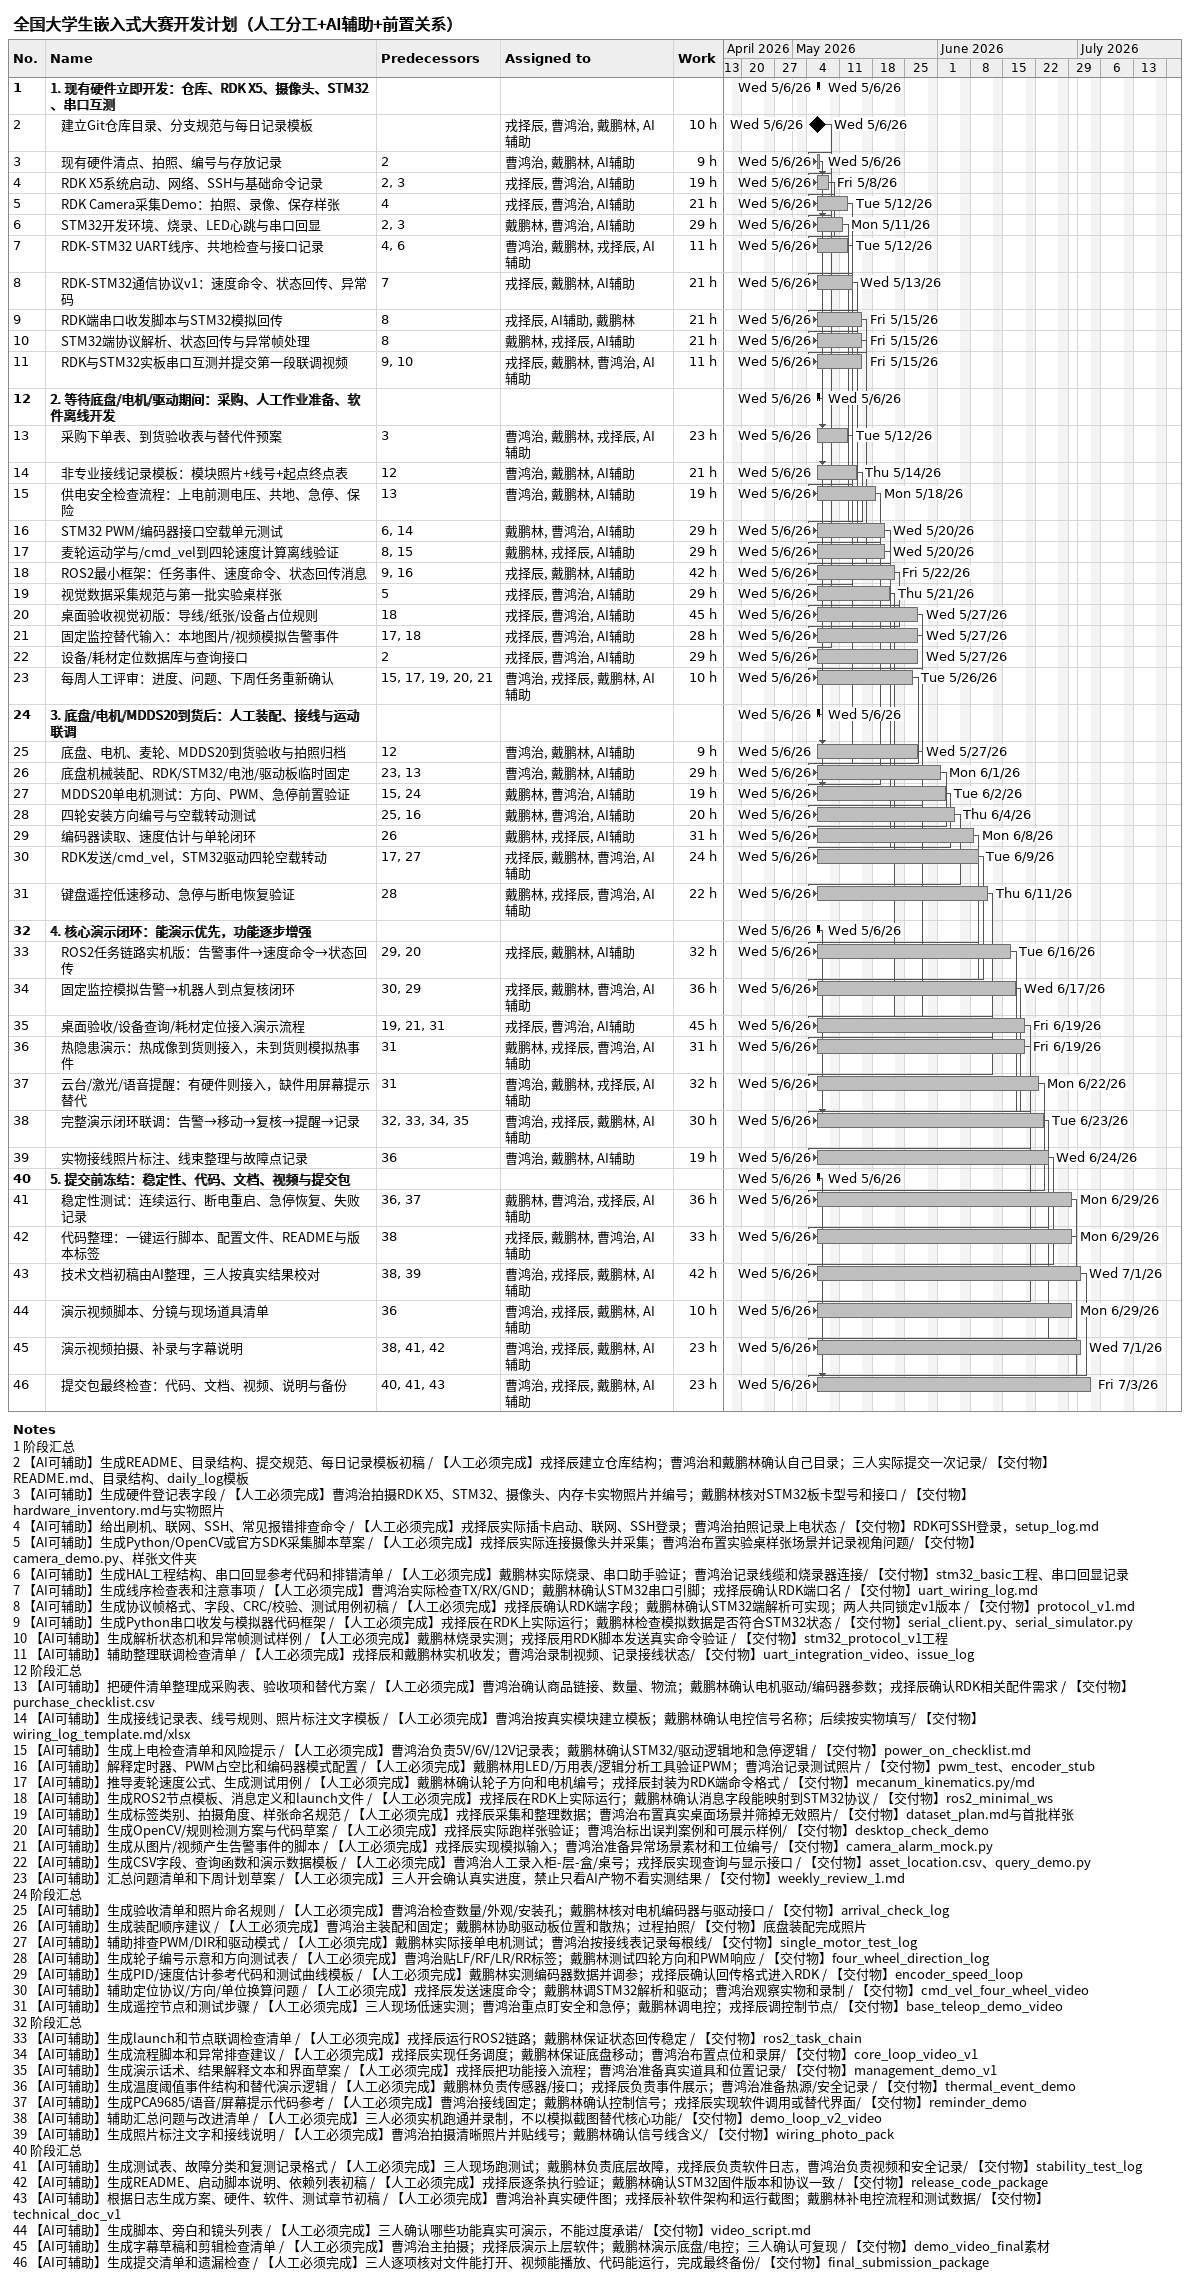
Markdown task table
全国大学生嵌入式大赛开发计划（人工分工+AI辅助+前置关系）

| ID | Level | Task | Start | Finish | Predecessors | Resources | Work (h) |
|---|---|---|---|---|---|---|---|
| 1 | 1 | **1. 现有硬件立即开发：仓库、RDK X5、摄像头、STM32、串口互测** | 2026-05-06 | 2026-05-06 |  |  |  |
| 2 | 2 | 建立Git仓库目录、分支规范与每日记录模板 (milestone) | 2026-05-06 | 2026-05-06 |  | 戎择辰, 曹鸿治, 戴鹏林, AI辅助 | 10 |
| 3 | 2 | 现有硬件清点、拍照、编号与存放记录 | 2026-05-06 | 2026-05-06 | 2 | 曹鸿治, 戴鹏林, AI辅助 | 9 |
| 4 | 2 | RDK X5系统启动、网络、SSH与基础命令记录 | 2026-05-06 | 2026-05-08 | 2, 3 | 戎择辰, 曹鸿治, AI辅助 | 19 |
| 5 | 2 | RDK Camera采集Demo：拍照、录像、保存样张 | 2026-05-06 | 2026-05-12 | 4 | 戎择辰, 曹鸿治, AI辅助 | 21 |
| 6 | 2 | STM32开发环境、烧录、LED心跳与串口回显 | 2026-05-06 | 2026-05-11 | 2, 3 | 戴鹏林, 曹鸿治, AI辅助 | 29 |
| 7 | 2 | RDK-STM32 UART线序、共地检查与接口记录 | 2026-05-06 | 2026-05-12 | 4, 6 | 曹鸿治, 戴鹏林, 戎择辰, AI辅助 | 11 |
| 8 | 2 | RDK-STM32通信协议v1：速度命令、状态回传、异常码 | 2026-05-06 | 2026-05-13 | 7 | 戎择辰, 戴鹏林, AI辅助 | 21 |
| 9 | 2 | RDK端串口收发脚本与STM32模拟回传 | 2026-05-06 | 2026-05-15 | 8 | 戎择辰, AI辅助, 戴鹏林 | 21 |
| 10 | 2 | STM32端协议解析、状态回传与异常帧处理 | 2026-05-06 | 2026-05-15 | 8 | 戴鹏林, 戎择辰, AI辅助 | 21 |
| 11 | 2 | RDK与STM32实板串口互测并提交第一段联调视频 | 2026-05-06 | 2026-05-15 | 9, 10 | 戎择辰, 戴鹏林, 曹鸿治, AI辅助 | 11 |
| 12 | 1 | **2. 等待底盘/电机/驱动期间：采购、人工作业准备、软件离线开发** | 2026-05-06 | 2026-05-06 |  |  |  |
| 13 | 2 | 采购下单表、到货验收表与替代件预案 | 2026-05-06 | 2026-05-12 | 3 | 曹鸿治, 戴鹏林, 戎择辰, AI辅助 | 23 |
| 14 | 2 | 非专业接线记录模板：模块照片+线号+起点终点表 | 2026-05-06 | 2026-05-14 | 12 | 曹鸿治, 戴鹏林, AI辅助 | 21 |
| 15 | 2 | 供电安全检查流程：上电前测电压、共地、急停、保险 | 2026-05-06 | 2026-05-18 | 13 | 曹鸿治, 戴鹏林, AI辅助 | 19 |
| 16 | 2 | STM32 PWM/编码器接口空载单元测试 | 2026-05-06 | 2026-05-20 | 6, 14 | 戴鹏林, 曹鸿治, AI辅助 | 29 |
| 17 | 2 | 麦轮运动学与/cmd_vel到四轮速度计算离线验证 | 2026-05-06 | 2026-05-20 | 8, 15 | 戴鹏林, 戎择辰, AI辅助 | 29 |
| 18 | 2 | ROS2最小框架：任务事件、速度命令、状态回传消息 | 2026-05-06 | 2026-05-22 | 9, 16 | 戎择辰, 戴鹏林, AI辅助 | 42 |
| 19 | 2 | 视觉数据采集规范与第一批实验桌样张 | 2026-05-06 | 2026-05-21 | 5 | 戎择辰, 曹鸿治, AI辅助 | 29 |
| 20 | 2 | 桌面验收视觉初版：导线/纸张/设备占位规则 | 2026-05-06 | 2026-05-27 | 18 | 戎择辰, 曹鸿治, AI辅助 | 45 |
| 21 | 2 | 固定监控替代输入：本地图片/视频模拟告警事件 | 2026-05-06 | 2026-05-27 | 17, 18 | 戎择辰, 曹鸿治, AI辅助 | 28 |
| 22 | 2 | 设备/耗材定位数据库与查询接口 | 2026-05-06 | 2026-05-27 | 2 | 戎择辰, 曹鸿治, AI辅助 | 29 |
| 23 | 2 | 每周人工评审：进度、问题、下周任务重新确认 | 2026-05-06 | 2026-05-26 | 15, 17, 19, 20, 21 | 曹鸿治, 戎择辰, 戴鹏林, AI辅助 | 10 |
| 24 | 1 | **3. 底盘/电机/MDDS20到货后：人工装配、接线与运动联调** | 2026-05-06 | 2026-05-06 |  |  |  |
| 25 | 2 | 底盘、电机、麦轮、MDDS20到货验收与拍照归档 | 2026-05-06 | 2026-05-27 | 12 | 曹鸿治, 戴鹏林, AI辅助 | 9 |
| 26 | 2 | 底盘机械装配、RDK/STM32/电池/驱动板临时固定 | 2026-05-06 | 2026-06-01 | 23, 13 | 曹鸿治, 戴鹏林, AI辅助 | 29 |
| 27 | 2 | MDDS20单电机测试：方向、PWM、急停前置验证 | 2026-05-06 | 2026-06-02 | 15, 24 | 戴鹏林, 曹鸿治, AI辅助 | 19 |
| 28 | 2 | 四轮安装方向编号与空载转动测试 | 2026-05-06 | 2026-06-04 | 25, 16 | 戴鹏林, 曹鸿治, AI辅助 | 20 |
| 29 | 2 | 编码器读取、速度估计与单轮闭环 | 2026-05-06 | 2026-06-08 | 26 | 戴鹏林, 戎择辰, AI辅助 | 31 |
| 30 | 2 | RDK发送/cmd_vel，STM32驱动四轮空载转动 | 2026-05-06 | 2026-06-09 | 17, 27 | 戎择辰, 戴鹏林, 曹鸿治, AI辅助 | 24 |
| 31 | 2 | 键盘遥控低速移动、急停与断电恢复验证 | 2026-05-06 | 2026-06-11 | 28 | 戴鹏林, 戎择辰, 曹鸿治, AI辅助 | 22 |
| 32 | 1 | **4. 核心演示闭环：能演示优先，功能逐步增强** | 2026-05-06 | 2026-05-06 |  |  |  |
| 33 | 2 | ROS2任务链路实机版：告警事件→速度命令→状态回传 | 2026-05-06 | 2026-06-16 | 29, 20 | 戎择辰, 戴鹏林, AI辅助 | 32 |
| 34 | 2 | 固定监控模拟告警→机器人到点复核闭环 | 2026-05-06 | 2026-06-17 | 30, 29 | 戎择辰, 戴鹏林, 曹鸿治, AI辅助 | 36 |
| 35 | 2 | 桌面验收/设备查询/耗材定位接入演示流程 | 2026-05-06 | 2026-06-19 | 19, 21, 31 | 戎择辰, 曹鸿治, AI辅助 | 45 |
| 36 | 2 | 热隐患演示：热成像到货则接入，未到货则模拟热事件 | 2026-05-06 | 2026-06-19 | 31 | 戴鹏林, 戎择辰, 曹鸿治, AI辅助 | 31 |
| 37 | 2 | 云台/激光/语音提醒：有硬件则接入，缺件用屏幕提示替代 | 2026-05-06 | 2026-06-22 | 31 | 曹鸿治, 戴鹏林, 戎择辰, AI辅助 | 32 |
| 38 | 2 | 完整演示闭环联调：告警→移动→复核→提醒→记录 | 2026-05-06 | 2026-06-23 | 32, 33, 34, 35 | 曹鸿治, 戎择辰, 戴鹏林, AI辅助 | 30 |
| 39 | 2 | 实物接线照片标注、线束整理与故障点记录 | 2026-05-06 | 2026-06-24 | 36 | 曹鸿治, 戴鹏林, AI辅助 | 19 |
| 40 | 1 | **5. 提交前冻结：稳定性、代码、文档、视频与提交包** | 2026-05-06 | 2026-05-06 |  |  |  |
| 41 | 2 | 稳定性测试：连续运行、断电重启、急停恢复、失败记录 | 2026-05-06 | 2026-06-29 | 36, 37 | 戴鹏林, 曹鸿治, 戎择辰, AI辅助 | 36 |
| 42 | 2 | 代码整理：一键运行脚本、配置文件、README与版本标签 | 2026-05-06 | 2026-06-29 | 38 | 戎择辰, 戴鹏林, 曹鸿治, AI辅助 | 33 |
| 43 | 2 | 技术文档初稿由AI整理，三人按真实结果校对 | 2026-05-06 | 2026-07-01 | 38, 39 | 曹鸿治, 戎择辰, 戴鹏林, AI辅助 | 42 |
| 44 | 2 | 演示视频脚本、分镜与现场道具清单 | 2026-05-06 | 2026-06-29 | 36 | 曹鸿治, 戎择辰, 戴鹏林, AI辅助 | 10 |
| 45 | 2 | 演示视频拍摄、补录与字幕说明 | 2026-05-06 | 2026-07-01 | 38, 41, 42 | 曹鸿治, 戎择辰, 戴鹏林, AI辅助 | 23 |
| 46 | 2 | 提交包最终检查：代码、文档、视频、说明与备份 | 2026-05-06 | 2026-07-03 | 40, 41, 43 | 曹鸿治, 戎择辰, 戴鹏林, AI辅助 | 23 |

Notes
- 1: 阶段汇总
- 2: 【AI可辅助】生成README、目录结构、提交规范、每日记录模板初稿 / 【人工必须完成】戎择辰建立仓库结构；曹鸿治和戴鹏林确认自己目录；三人实际提交一次记录 / 【交付物】README.md、目录结构、daily_log模板
- 3: 【AI可辅助】生成硬件登记表字段 / 【人工必须完成】曹鸿治拍摄RDK X5、STM32、摄像头、内存卡实物照片并编号；戴鹏林核对STM32板卡型号和接口 / 【交付物】hardware_inventory.md与实物照片
- 4: 【AI可辅助】给出刷机、联网、SSH、常见报错排查命令 / 【人工必须完成】戎择辰实际插卡启动、联网、SSH登录；曹鸿治拍照记录上电状态 / 【交付物】RDK可SSH登录，setup_log.md
- 5: 【AI可辅助】生成Python/OpenCV或官方SDK采集脚本草案 / 【人工必须完成】戎择辰实际连接摄像头并采集；曹鸿治布置实验桌样张场景并记录视角问题 / 【交付物】camera_demo.py、样张文件夹
- 6: 【AI可辅助】生成HAL工程结构、串口回显参考代码和排错清单 / 【人工必须完成】戴鹏林实际烧录、串口助手验证；曹鸿治记录线缆和烧录器连接 / 【交付物】stm32_basic工程、串口回显记录
- 7: 【AI可辅助】生成线序检查表和注意事项 / 【人工必须完成】曹鸿治实际检查TX/RX/GND；戴鹏林确认STM32串口引脚；戎择辰确认RDK端口名 / 【交付物】uart_wiring_log.md
- 8: 【AI可辅助】生成协议帧格式、字段、CRC/校验、测试用例初稿 / 【人工必须完成】戎择辰确认RDK端字段；戴鹏林确认STM32端解析可实现；两人共同锁定v1版本 / 【交付物】protocol_v1.md
- 9: 【AI可辅助】生成Python串口收发与模拟器代码框架 / 【人工必须完成】戎择辰在RDK上实际运行；戴鹏林检查模拟数据是否符合STM32状态 / 【交付物】serial_client.py、serial_simulator.py
- 10: 【AI可辅助】生成解析状态机和异常帧测试样例 / 【人工必须完成】戴鹏林烧录实测；戎择辰用RDK脚本发送真实命令验证 / 【交付物】stm32_protocol_v1工程
- 11: 【AI可辅助】辅助整理联调检查清单 / 【人工必须完成】戎择辰和戴鹏林实机收发；曹鸿治录制视频、记录接线状态 / 【交付物】uart_integration_video、issue_log
- 12: 阶段汇总
- 13: 【AI可辅助】把硬件清单整理成采购表、验收项和替代方案 / 【人工必须完成】曹鸿治确认商品链接、数量、物流；戴鹏林确认电机驱动/编码器参数；戎择辰确认RDK相关配件需求 / 【交付物】purchase_checklist.csv
- 14: 【AI可辅助】生成接线记录表、线号规则、照片标注文字模板 / 【人工必须完成】曹鸿治按真实模块建立模板；戴鹏林确认电控信号名称；后续按实物填写 / 【交付物】wiring_log_template.md/xlsx
- 15: 【AI可辅助】生成上电检查清单和风险提示 / 【人工必须完成】曹鸿治负责5V/6V/12V记录表；戴鹏林确认STM32/驱动逻辑地和急停逻辑 / 【交付物】power_on_checklist.md
- 16: 【AI可辅助】解释定时器、PWM占空比和编码器模式配置 / 【人工必须完成】戴鹏林用LED/万用表/逻辑分析工具验证PWM；曹鸿治记录测试照片 / 【交付物】pwm_test、encoder_stub
- 17: 【AI可辅助】推导麦轮速度公式、生成测试用例 / 【人工必须完成】戴鹏林确认轮子方向和电机编号；戎择辰封装为RDK端命令格式 / 【交付物】mecanum_kinematics.py/md
- 18: 【AI可辅助】生成ROS2节点模板、消息定义和launch文件 / 【人工必须完成】戎择辰在RDK上实际运行；戴鹏林确认消息字段能映射到STM32协议 / 【交付物】ros2_minimal_ws
- 19: 【AI可辅助】生成标签类别、拍摄角度、样张命名规范 / 【人工必须完成】戎择辰采集和整理数据；曹鸿治布置真实桌面场景并筛掉无效照片 / 【交付物】dataset_plan.md与首批样张
- 20: 【AI可辅助】生成OpenCV/规则检测方案与代码草案 / 【人工必须完成】戎择辰实际跑样张验证；曹鸿治标出误判案例和可展示样例 / 【交付物】desktop_check_demo
- 21: 【AI可辅助】生成从图片/视频产生告警事件的脚本 / 【人工必须完成】戎择辰实现模拟输入；曹鸿治准备异常场景素材和工位编号 / 【交付物】camera_alarm_mock.py
- 22: 【AI可辅助】生成CSV字段、查询函数和演示数据模板 / 【人工必须完成】曹鸿治人工录入柜-层-盒/桌号；戎择辰实现查询与显示接口 / 【交付物】asset_location.csv、query_demo.py
- 23: 【AI可辅助】汇总问题清单和下周计划草案 / 【人工必须完成】三人开会确认真实进度，禁止只看AI产物不看实测结果 / 【交付物】weekly_review_1.md
- 24: 阶段汇总
- 25: 【AI可辅助】生成验收清单和照片命名规则 / 【人工必须完成】曹鸿治检查数量/外观/安装孔；戴鹏林核对电机编码器与驱动接口 / 【交付物】arrival_check_log
- 26: 【AI可辅助】生成装配顺序建议 / 【人工必须完成】曹鸿治主装配和固定；戴鹏林协助驱动板位置和散热；过程拍照 / 【交付物】底盘装配完成照片
- 27: 【AI可辅助】辅助排查PWM/DIR和驱动模式 / 【人工必须完成】戴鹏林实际接单电机测试；曹鸿治按接线表记录每根线 / 【交付物】single_motor_test_log
- 28: 【AI可辅助】生成轮子编号示意和方向测试表 / 【人工必须完成】曹鸿治贴LF/RF/LR/RR标签；戴鹏林测试四轮方向和PWM响应 / 【交付物】four_wheel_direction_log
- 29: 【AI可辅助】生成PID/速度估计参考代码和测试曲线模板 / 【人工必须完成】戴鹏林实测编码器数据并调参；戎择辰确认回传格式进入RDK / 【交付物】encoder_speed_loop
- 30: 【AI可辅助】辅助定位协议/方向/单位换算问题 / 【人工必须完成】戎择辰发送速度命令；戴鹏林调STM32解析和驱动；曹鸿治观察实物和录制 / 【交付物】cmd_vel_four_wheel_video
- 31: 【AI可辅助】生成遥控节点和测试步骤 / 【人工必须完成】三人现场低速实测；曹鸿治重点盯安全和急停；戴鹏林调电控；戎择辰调控制节点 / 【交付物】base_teleop_demo_video
- 32: 阶段汇总
- 33: 【AI可辅助】生成launch和节点联调检查清单 / 【人工必须完成】戎择辰运行ROS2链路；戴鹏林保证状态回传稳定 / 【交付物】ros2_task_chain
- 34: 【AI可辅助】生成流程脚本和异常排查建议 / 【人工必须完成】戎择辰实现任务调度；戴鹏林保证底盘移动；曹鸿治布置点位和录屏 / 【交付物】core_loop_video_v1
- 35: 【AI可辅助】生成演示话术、结果解释文本和界面草案 / 【人工必须完成】戎择辰把功能接入流程；曹鸿治准备真实道具和位置记录 / 【交付物】management_demo_v1
- 36: 【AI可辅助】生成温度阈值事件结构和替代演示逻辑 / 【人工必须完成】戴鹏林负责传感器/接口；戎择辰负责事件展示；曹鸿治准备热源/安全记录 / 【交付物】thermal_event_demo
- 37: 【AI可辅助】生成PCA9685/语音/屏幕提示代码参考 / 【人工必须完成】曹鸿治接线固定；戴鹏林确认控制信号；戎择辰实现软件调用或替代界面 / 【交付物】reminder_demo
- 38: 【AI可辅助】辅助汇总问题与改进清单 / 【人工必须完成】三人必须实机跑通并录制，不以模拟截图替代核心功能 / 【交付物】demo_loop_v2_video
- 39: 【AI可辅助】生成照片标注文字和接线说明 / 【人工必须完成】曹鸿治拍摄清晰照片并贴线号；戴鹏林确认信号线含义 / 【交付物】wiring_photo_pack
- 40: 阶段汇总
- 41: 【AI可辅助】生成测试表、故障分类和复测记录格式 / 【人工必须完成】三人现场跑测试；戴鹏林负责底层故障，戎择辰负责软件日志，曹鸿治负责视频和安全记录 / 【交付物】stability_test_log
- 42: 【AI可辅助】生成README、启动脚本说明、依赖列表初稿 / 【人工必须完成】戎择辰逐条执行验证；戴鹏林确认STM32固件版本和协议一致 / 【交付物】release_code_package
- 43: 【AI可辅助】根据日志生成方案、硬件、软件、测试章节初稿 / 【人工必须完成】曹鸿治补真实硬件图；戎择辰补软件架构和运行截图；戴鹏林补电控流程和测试数据 / 【交付物】technical_doc_v1
- 44: 【AI可辅助】生成脚本、旁白和镜头列表 / 【人工必须完成】三人确认哪些功能真实可演示，不能过度承诺 / 【交付物】video_script.md
- 45: 【AI可辅助】生成字幕草稿和剪辑检查清单 / 【人工必须完成】曹鸿治主拍摄；戎择辰演示上层软件；戴鹏林演示底盘/电控；三人确认可复现 / 【交付物】demo_video_final素材
- 46: 【AI可辅助】生成提交清单和遗漏检查 / 【人工必须完成】三人逐项核对文件能打开、视频能播放、代码能运行，完成最终备份 / 【交付物】final_submission_package
